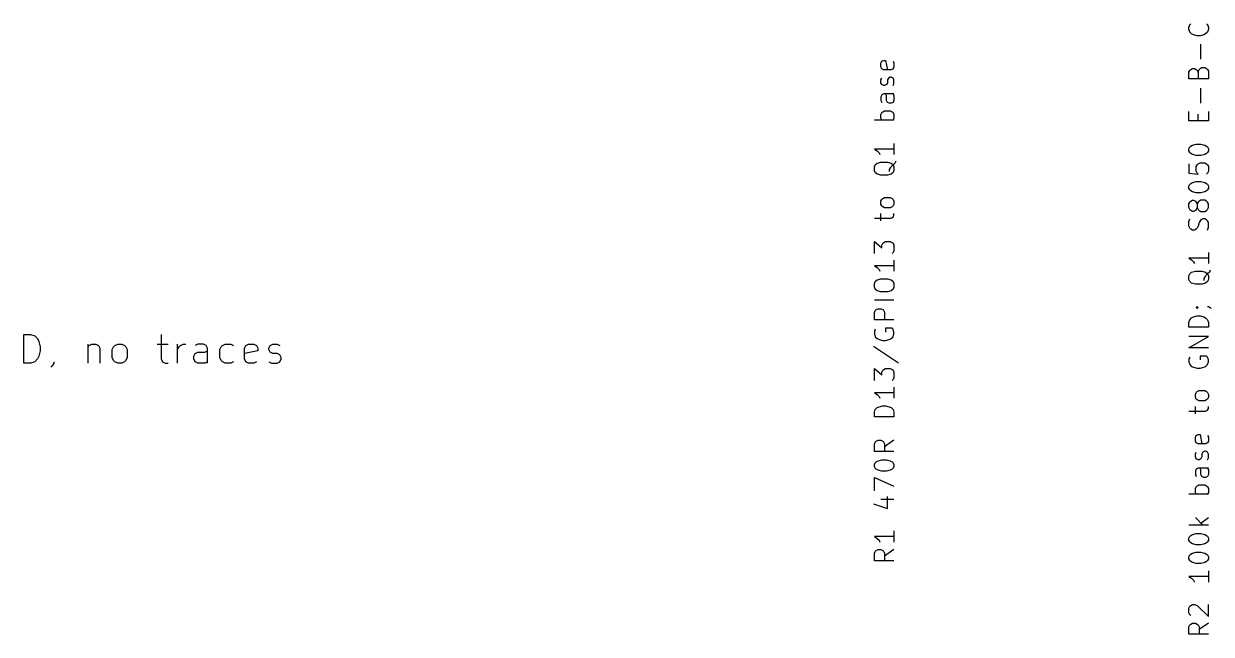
# Model space of a CAD drawing. Header units: inches. Extents: x -0.84 to 5.31, y 0.07 to 4.14.
# Drawn here: x 0.725 to 1.87, y 3.549 to 4.137 of the extents above; entities that cross this region are included whole.
import ezdxf

# ---------------------------------------------------------------- set-up
doc = ezdxf.new("R2010")
doc.units = ezdxf.units.IN
doc.header["$MEASUREMENT"] = 0
doc.layers.add('F.Silkscreen', color=41, linetype='CONTINUOUS', true_color=0xf2eda1)

msp = doc.modelspace()

# ---------------------------------------------------------------- linework, layer by layer
at = {"layer": 'F.Silkscreen', "linetype": 'CONTINUOUS'}
for p, q in [((1.8481, 4.1339), (1.849, 4.1366)), ((1.8481, 4.1321), (1.8481, 4.1339)), ((1.849, 4.1294), (1.8481, 4.1321)), ((1.849, 4.1366), (1.8499, 4.1375)), ((1.8652, 4.1375), (1.8661, 4.1366)), ((1.8661, 4.1366), (1.867, 4.1339)), ((1.867, 4.1321), (1.8661, 4.1294)), ((1.867, 4.1339), (1.867, 4.1321)), ((1.8508, 4.1276), (1.849, 4.1294)), ((1.8526, 4.1267), (1.8508, 4.1276)), ((1.8562, 4.1258), (1.8526, 4.1267)), ((1.8589, 4.1258), (1.8562, 4.1258)), ((1.8625, 4.1267), (1.8589, 4.1258)), ((1.8643, 4.1276), (1.8625, 4.1267)), ((1.8661, 4.1294), (1.8643, 4.1276)), ((1.8598, 4.1033), (1.8598, 4.1177)), ((1.5513, 4.0995), (1.5522, 4.1013)), ((1.5513, 4.0959), (1.5513, 4.0995)), ((1.5522, 4.1013), (1.554, 4.1022)), ((1.554, 4.1022), (1.5558, 4.1022)), ((1.5558, 4.1022), (1.5576, 4.0932)), ((1.563, 4.1013), (1.5639, 4.0995)), ((1.5639, 4.0995), (1.5639, 4.0959)), ((1.5522, 4.0941), (1.5513, 4.0959)), ((1.554, 4.0932), (1.5522, 4.0941)), ((1.5612, 4.0932), (1.554, 4.0932)), ((1.563, 4.0941), (1.5612, 4.0932)), ((1.5639, 4.0959), (1.563, 4.0941)), ((1.8481, 4.0907), (1.849, 4.0925)), ((1.8481, 4.0844), (1.8481, 4.0907)), ((1.849, 4.0925), (1.8499, 4.0934)), ((1.8499, 4.0934), (1.8517, 4.0943)), ((1.8517, 4.0943), (1.8535, 4.0943)), ((1.8535, 4.0943), (1.8553, 4.0934)), ((1.8553, 4.0934), (1.8562, 4.0925)), ((1.8562, 4.0925), (1.8571, 4.0907)), ((1.8571, 4.0907), (1.858, 4.0934)), ((1.8571, 4.0907), (1.8571, 4.0844)), ((1.858, 4.0934), (1.8589, 4.0943)), ((1.8589, 4.0943), (1.8607, 4.0952)), ((1.8607, 4.0952), (1.8634, 4.0952)), ((1.8634, 4.0952), (1.8652, 4.0943)), ((1.8652, 4.0943), (1.8661, 4.0934)), ((1.8661, 4.0934), (1.867, 4.0916)), ((1.867, 4.0916), (1.867, 4.0844)), ((1.5513, 4.0833), (1.5522, 4.0851)), ((1.5513, 4.0806), (1.5513, 4.0833)), ((1.5522, 4.0788), (1.5513, 4.0806)), ((1.554, 4.0779), (1.5522, 4.0788)), ((1.5549, 4.0779), (1.554, 4.0779)), ((1.5567, 4.0788), (1.5549, 4.0779)), ((1.5576, 4.0806), (1.5567, 4.0788)), ((1.5585, 4.0851), (1.5576, 4.0833)), ((1.5576, 4.0833), (1.5576, 4.0806)), ((1.5603, 4.086), (1.5585, 4.0851)), ((1.5612, 4.086), (1.5603, 4.086)), ((1.563, 4.0851), (1.5612, 4.086)), ((1.5639, 4.0833), (1.563, 4.0851)), ((1.563, 4.0779), (1.5639, 4.0797)), ((1.5639, 4.0797), (1.5639, 4.0833)), ((1.867, 4.0844), (1.8481, 4.0844)), ((1.8598, 4.061), (1.8598, 4.0754)), ((1.5522, 4.0689), (1.5513, 4.0671)), ((1.5513, 4.0671), (1.5513, 4.0635)), ((1.5513, 4.0635), (1.5522, 4.0617)), ((1.554, 4.0698), (1.5522, 4.0689)), ((1.5639, 4.0698), (1.554, 4.0698)), ((1.5567, 4.068), (1.5558, 4.0698)), ((1.5567, 4.0635), (1.5567, 4.068)), ((1.5576, 4.0617), (1.5567, 4.0635)), ((1.563, 4.0698), (1.5639, 4.068)), ((1.5639, 4.0635), (1.563, 4.0617)), ((1.5639, 4.068), (1.5639, 4.0635)), ((1.5522, 4.0518), (1.5531, 4.0527)), ((1.5531, 4.0527), (1.5549, 4.0536)), ((1.5549, 4.0536), (1.5603, 4.0536)), ((1.5594, 4.0608), (1.5576, 4.0617)), ((1.5612, 4.0608), (1.5594, 4.0608)), ((1.5603, 4.0536), (1.5621, 4.0527)), ((1.563, 4.0617), (1.5612, 4.0608)), ((1.5621, 4.0527), (1.563, 4.0518)), ((1.8481, 4.0439), (1.8481, 4.0529)), ((1.867, 4.0529), (1.867, 4.0439)), ((1.5639, 4.0446), (1.545, 4.0446)), ((1.5513, 4.05), (1.5522, 4.0518)), ((1.5513, 4.0464), (1.5513, 4.05)), ((1.5522, 4.0446), (1.5513, 4.0464)), ((1.563, 4.0518), (1.5639, 4.05)), ((1.5639, 4.0464), (1.563, 4.0446)), ((1.5639, 4.05), (1.5639, 4.0464)), ((1.867, 4.0439), (1.8481, 4.0439)), ((1.8571, 4.0439), (1.8571, 4.0502)), ((1.5639, 4.0221), (1.5639, 4.0113)), ((1.8481, 4.0169), (1.849, 4.0187)), ((1.849, 4.0187), (1.8499, 4.0196)), ((1.8499, 4.0196), (1.8517, 4.0205)), ((1.8517, 4.0205), (1.8553, 4.0214)), ((1.8553, 4.0214), (1.8598, 4.0214)), ((1.8598, 4.0214), (1.8634, 4.0205)), ((1.8634, 4.0205), (1.8652, 4.0196)), ((1.8652, 4.0196), (1.8661, 4.0187)), ((1.8661, 4.0187), (1.867, 4.0169)), ((1.5639, 4.0167), (1.545, 4.0167)), ((1.545, 4.0167), (1.5477, 4.0149)), ((1.5477, 4.0149), (1.5495, 4.0131)), ((1.5495, 4.0131), (1.5504, 4.0113)), ((1.8481, 4.0151), (1.8481, 4.0169)), ((1.849, 4.0133), (1.8481, 4.0151)), ((1.8499, 4.0124), (1.849, 4.0133)), ((1.8517, 4.0115), (1.8499, 4.0124)), ((1.8553, 4.0106), (1.8517, 4.0115)), ((1.8598, 4.0106), (1.8553, 4.0106)), ((1.8634, 4.0115), (1.8598, 4.0106)), ((1.8652, 4.0124), (1.8634, 4.0115)), ((1.8661, 4.0133), (1.8652, 4.0124)), ((1.867, 4.0151), (1.8661, 4.0133)), ((1.867, 4.0169), (1.867, 4.0151)), ((1.545, 3.9996), (1.5459, 4.0014)), ((1.545, 3.996), (1.545, 3.9996)), ((1.5459, 3.9942), (1.545, 3.996)), ((1.5459, 4.0014), (1.5477, 4.0032)), ((1.5477, 4.0032), (1.5513, 4.0041)), ((1.5513, 4.0041), (1.5576, 4.0041)), ((1.5576, 4.0041), (1.5612, 4.0032)), ((1.5603, 3.9987), (1.5594, 3.9969)), ((1.5594, 3.9969), (1.5594, 3.9951)), ((1.563, 4.0014), (1.5603, 3.9987)), ((1.5612, 4.0032), (1.563, 4.0014)), ((1.5648, 4.0032), (1.563, 4.0014)), ((1.563, 4.0014), (1.5639, 3.9996)), ((1.5639, 3.996), (1.563, 3.9942)), ((1.5639, 3.9996), (1.5639, 3.996)), ((1.5657, 4.005), (1.5648, 4.0032)), ((1.8481, 4.0025), (1.8481, 3.9935)), ((1.8553, 3.9998), (1.8562, 4.0016)), ((1.8553, 3.9953), (1.8553, 3.9998)), ((1.8562, 3.9935), (1.8553, 3.9953)), ((1.8562, 4.0016), (1.8571, 4.0025)), ((1.8571, 4.0025), (1.8589, 4.0034)), ((1.8589, 4.0034), (1.8634, 4.0034)), ((1.8634, 4.0034), (1.8652, 4.0025)), ((1.8652, 4.0025), (1.8661, 4.0016)), ((1.8661, 4.0016), (1.867, 3.9998)), ((1.867, 3.9953), (1.8661, 3.9935)), ((1.867, 3.9998), (1.867, 3.9953)), ((1.5477, 3.9924), (1.5459, 3.9942)), ((1.5513, 3.9915), (1.5477, 3.9924)), ((1.5576, 3.9915), (1.5513, 3.9915)), ((1.5612, 3.9924), (1.5576, 3.9915)), ((1.563, 3.9942), (1.5612, 3.9924)), ((1.8481, 3.9935), (1.8571, 3.9926)), ((1.849, 3.9827), (1.8499, 3.9836)), ((1.8499, 3.9836), (1.8517, 3.9845)), ((1.8517, 3.9845), (1.8553, 3.9854)), ((1.8553, 3.9854), (1.8598, 3.9854)), ((1.8571, 3.9926), (1.8562, 3.9935)), ((1.8598, 3.9854), (1.8634, 3.9845)), ((1.8634, 3.9845), (1.8652, 3.9836)), ((1.8661, 3.9935), (1.8652, 3.9926)), ((1.8652, 3.9836), (1.8661, 3.9827)), ((1.8481, 3.9809), (1.849, 3.9827)), ((1.8481, 3.9791), (1.8481, 3.9809)), ((1.849, 3.9773), (1.8481, 3.9791)), ((1.8499, 3.9764), (1.849, 3.9773)), ((1.8517, 3.9755), (1.8499, 3.9764)), ((1.8553, 3.9746), (1.8517, 3.9755)), ((1.8598, 3.9746), (1.8553, 3.9746)), ((1.8634, 3.9755), (1.8598, 3.9746)), ((1.8652, 3.9764), (1.8634, 3.9755)), ((1.8661, 3.9773), (1.8652, 3.9764)), ((1.8661, 3.9827), (1.867, 3.9809)), ((1.867, 3.9791), (1.8661, 3.9773)), ((1.867, 3.9809), (1.867, 3.9791)), ((1.5513, 3.9663), (1.5522, 3.9681)), ((1.5513, 3.9636), (1.5513, 3.9663)), ((1.5522, 3.9618), (1.5513, 3.9636)), ((1.5522, 3.9681), (1.5531, 3.969)), ((1.5531, 3.9609), (1.5522, 3.9618)), ((1.5531, 3.969), (1.5549, 3.9699)), ((1.5549, 3.96), (1.5531, 3.9609)), ((1.5549, 3.9699), (1.5603, 3.9699)), ((1.5603, 3.9699), (1.5621, 3.969)), ((1.5621, 3.9609), (1.5603, 3.96)), ((1.5621, 3.969), (1.563, 3.9681)), ((1.563, 3.9618), (1.5621, 3.9609)), ((1.563, 3.9681), (1.5639, 3.9663)), ((1.5639, 3.9636), (1.563, 3.9618)), ((1.5639, 3.9663), (1.5639, 3.9636)), ((1.8481, 3.9638), (1.849, 3.9656)), ((1.8481, 3.9602), (1.8481, 3.9638)), ((1.849, 3.9656), (1.8499, 3.9665)), ((1.8499, 3.9665), (1.8517, 3.9674)), ((1.8517, 3.9674), (1.8526, 3.9674)), ((1.8526, 3.9674), (1.8544, 3.9665)), ((1.8544, 3.9665), (1.8553, 3.9656)), ((1.8553, 3.9656), (1.8562, 3.9638)), ((1.8571, 3.9656), (1.8562, 3.9638)), ((1.8562, 3.9638), (1.8562, 3.9602)), ((1.858, 3.9665), (1.8571, 3.9656)), ((1.8598, 3.9674), (1.858, 3.9665)), ((1.8634, 3.9674), (1.8598, 3.9674)), ((1.8652, 3.9665), (1.8634, 3.9674)), ((1.8661, 3.9656), (1.8652, 3.9665)), ((1.867, 3.9638), (1.8661, 3.9656)), ((1.867, 3.9602), (1.867, 3.9638)), ((1.545, 3.9501), (1.5612, 3.9501)), ((1.5513, 3.9474), (1.5513, 3.9546)), ((1.5603, 3.96), (1.5549, 3.96)), ((1.5612, 3.9501), (1.563, 3.951)), ((1.563, 3.951), (1.5639, 3.9528)), ((1.5639, 3.9528), (1.5639, 3.9546)), ((1.849, 3.9584), (1.8481, 3.9602)), ((1.8481, 3.9467), (1.849, 3.9494)), ((1.8499, 3.9575), (1.849, 3.9584)), ((1.8517, 3.9566), (1.8499, 3.9575)), ((1.8526, 3.9566), (1.8517, 3.9566)), ((1.8544, 3.9575), (1.8526, 3.9566)), ((1.8553, 3.9584), (1.8544, 3.9575)), ((1.8562, 3.9602), (1.8553, 3.9584)), ((1.8562, 3.9602), (1.8571, 3.9584)), ((1.8571, 3.9584), (1.858, 3.9575)), ((1.858, 3.9575), (1.8598, 3.9566)), ((1.8598, 3.9566), (1.8634, 3.9566)), ((1.8616, 3.9494), (1.8598, 3.9485)), ((1.8634, 3.9494), (1.8616, 3.9494)), ((1.8634, 3.9566), (1.8652, 3.9575)), ((1.8652, 3.9485), (1.8634, 3.9494)), ((1.8652, 3.9575), (1.8661, 3.9584)), ((1.8661, 3.9584), (1.867, 3.9602)), ((1.8481, 3.9422), (1.8481, 3.9467)), ((1.849, 3.9404), (1.8481, 3.9422)), ((1.8499, 3.9395), (1.849, 3.9404)), ((1.8517, 3.9386), (1.8499, 3.9395)), ((1.8535, 3.9386), (1.8517, 3.9386)), ((1.8553, 3.9395), (1.8535, 3.9386)), ((1.8562, 3.9404), (1.8553, 3.9395)), ((1.8571, 3.9422), (1.8562, 3.9404)), ((1.858, 3.9458), (1.8571, 3.9422)), ((1.8589, 3.9476), (1.858, 3.9458)), ((1.8598, 3.9485), (1.8589, 3.9476)), ((1.8661, 3.9476), (1.8652, 3.9485)), ((1.867, 3.9458), (1.8661, 3.9476)), ((1.8661, 3.9386), (1.867, 3.9413)), ((1.867, 3.9413), (1.867, 3.9458)), ((1.545, 3.9159), (1.545, 3.9276)), ((1.545, 3.9276), (1.5522, 3.9213)), ((1.5531, 3.9258), (1.554, 3.9267)), ((1.554, 3.9267), (1.5558, 3.9276)), ((1.5558, 3.9276), (1.5603, 3.9276)), ((1.5603, 3.9276), (1.5621, 3.9267)), ((1.5621, 3.9267), (1.563, 3.9258)), ((1.5522, 3.924), (1.5531, 3.9258)), ((1.5522, 3.9213), (1.5522, 3.924)), ((1.563, 3.9168), (1.5621, 3.9159)), ((1.563, 3.9258), (1.5639, 3.924)), ((1.5639, 3.9186), (1.563, 3.9168)), ((1.5639, 3.924), (1.5639, 3.9186)), ((1.867, 3.917), (1.867, 3.9062)), ((1.5639, 3.9042), (1.545, 3.9042)), ((1.545, 3.9042), (1.5477, 3.9024)), ((1.5639, 3.9096), (1.5639, 3.8988)), ((1.867, 3.9116), (1.8481, 3.9116)), ((1.8481, 3.9116), (1.8508, 3.9098)), ((1.8508, 3.9098), (1.8526, 3.908)), ((1.8526, 3.908), (1.8535, 3.9062)), ((1.5477, 3.9024), (1.5495, 3.9006)), ((1.5477, 3.8907), (1.5513, 3.8916)), ((1.5495, 3.9006), (1.5504, 3.8988)), ((1.5513, 3.8916), (1.5576, 3.8916)), ((1.5576, 3.8916), (1.5612, 3.8907)), ((1.8481, 3.8945), (1.849, 3.8963)), ((1.8481, 3.8909), (1.8481, 3.8945)), ((1.849, 3.8963), (1.8508, 3.8981)), ((1.8508, 3.8981), (1.8544, 3.899)), ((1.8544, 3.899), (1.8607, 3.899)), ((1.8607, 3.899), (1.8643, 3.8981)), ((1.8634, 3.8936), (1.8625, 3.8918)), ((1.8625, 3.8918), (1.8625, 3.89)), ((1.8661, 3.8963), (1.8634, 3.8936)), ((1.8643, 3.8981), (1.8661, 3.8963)), ((1.8679, 3.8981), (1.8661, 3.8963)), ((1.8661, 3.8963), (1.867, 3.8945)), ((1.867, 3.8945), (1.867, 3.8909)), ((1.8688, 3.8999), (1.8679, 3.8981)), ((1.545, 3.8871), (1.5459, 3.8889)), ((1.545, 3.8835), (1.545, 3.8871)), ((1.5459, 3.8817), (1.545, 3.8835)), ((1.5459, 3.8889), (1.5477, 3.8907)), ((1.5477, 3.8799), (1.5459, 3.8817)), ((1.5612, 3.8907), (1.563, 3.8889)), ((1.563, 3.8817), (1.5612, 3.8799)), ((1.563, 3.8889), (1.5639, 3.8871)), ((1.5639, 3.8835), (1.563, 3.8817)), ((1.5639, 3.8871), (1.5639, 3.8835)), ((1.849, 3.8891), (1.8481, 3.8909)), ((1.8508, 3.8873), (1.849, 3.8891)), ((1.8544, 3.8864), (1.8508, 3.8873)), ((1.8607, 3.8864), (1.8544, 3.8864)), ((1.8643, 3.8873), (1.8607, 3.8864)), ((1.8661, 3.8891), (1.8643, 3.8873)), ((1.867, 3.8909), (1.8661, 3.8891)), ((1.5639, 3.8709), (1.545, 3.8709)), ((1.5513, 3.879), (1.5477, 3.8799)), ((1.5576, 3.879), (1.5513, 3.879)), ((1.5612, 3.8799), (1.5576, 3.879)), ((1.545, 3.8592), (1.5459, 3.861)), ((1.545, 3.852), (1.545, 3.8592)), ((1.5459, 3.861), (1.5468, 3.8619)), ((1.5468, 3.8619), (1.5486, 3.8628)), ((1.5486, 3.8628), (1.5513, 3.8628)), ((1.5513, 3.8628), (1.5531, 3.8619)), ((1.5531, 3.8619), (1.554, 3.861)), ((1.554, 3.861), (1.5549, 3.8592)), ((1.5549, 3.8592), (1.5549, 3.852)), ((1.8553, 3.8639), (1.8562, 3.8648)), ((1.8562, 3.863), (1.8553, 3.8639)), ((1.8553, 3.8639), (1.8571, 3.8639)), ((1.8562, 3.8648), (1.8571, 3.8639)), ((1.8571, 3.8639), (1.8562, 3.863)), ((1.8661, 3.8648), (1.867, 3.8648)), ((1.867, 3.8648), (1.8688, 3.8639)), ((1.8688, 3.8639), (1.8697, 3.863)), ((1.5639, 3.852), (1.545, 3.852)), ((1.8481, 3.8495), (1.849, 3.8522)), ((1.8481, 3.845), (1.8481, 3.8495)), ((1.849, 3.8522), (1.8508, 3.854)), ((1.8508, 3.854), (1.8526, 3.8549)), ((1.8526, 3.8549), (1.8562, 3.8558)), ((1.8562, 3.8558), (1.8589, 3.8558)), ((1.8589, 3.8558), (1.8625, 3.8549)), ((1.8625, 3.8549), (1.8643, 3.854)), ((1.8643, 3.854), (1.8661, 3.8522)), ((1.8661, 3.8522), (1.867, 3.8495)), ((1.867, 3.8495), (1.867, 3.845)), ((0.7252, 3.8103), (0.7252, 3.8379)), ((0.7252, 3.8379), (0.7317, 3.8379)), ((0.7317, 3.8379), (0.7357, 3.8366)), ((0.7357, 3.8366), (0.7383, 3.834)), ((0.8577, 3.8379), (0.8577, 3.8143)), ((1.5459, 3.843), (1.545, 3.8412)), ((1.545, 3.8412), (1.545, 3.8385)), ((1.545, 3.8385), (1.5459, 3.8358)), ((1.5459, 3.8358), (1.5477, 3.834)), ((1.5621, 3.8439), (1.5558, 3.8439)), ((1.5558, 3.8439), (1.5558, 3.8403)), ((1.5612, 3.834), (1.563, 3.8358)), ((1.563, 3.843), (1.5621, 3.8439)), ((1.5639, 3.8403), (1.563, 3.843)), ((1.563, 3.8358), (1.5639, 3.8385)), ((1.5639, 3.8385), (1.5639, 3.8403)), ((1.867, 3.845), (1.8481, 3.845)), ((1.8481, 3.8252), (1.867, 3.836)), ((1.867, 3.836), (1.8481, 3.836)), ((0.7383, 3.834), (0.7396, 3.8313)), ((0.7396, 3.8313), (0.7409, 3.8261)), ((0.7409, 3.8261), (0.7409, 3.8221)), ((0.7868, 3.8287), (0.7868, 3.8103)), ((0.7868, 3.8261), (0.7882, 3.8274)), ((0.7882, 3.8274), (0.7908, 3.8287)), ((0.7908, 3.8287), (0.7947, 3.8287)), ((0.7947, 3.8287), (0.7973, 3.8274)), ((0.7973, 3.8274), (0.7986, 3.8248)), ((0.7986, 3.8248), (0.7986, 3.8103)), ((0.8105, 3.8235), (0.8118, 3.8261)), ((0.8105, 3.8156), (0.8105, 3.8235)), ((0.8118, 3.8261), (0.8131, 3.8274)), ((0.8131, 3.8274), (0.8157, 3.8287)), ((0.8157, 3.8287), (0.8196, 3.8287)), ((0.8196, 3.8287), (0.8223, 3.8274)), ((0.8223, 3.8274), (0.8236, 3.8261)), ((0.8236, 3.8261), (0.8249, 3.8235)), ((0.8249, 3.8235), (0.8249, 3.8156)), ((0.8538, 3.8287), (0.8643, 3.8287)), ((0.8735, 3.8103), (0.8735, 3.8287)), ((0.8735, 3.8235), (0.8748, 3.8261)), ((0.8748, 3.8261), (0.8761, 3.8274)), ((0.8761, 3.8274), (0.8787, 3.8287)), ((0.8787, 3.8287), (0.8813, 3.8287)), ((0.8931, 3.8287), (0.8905, 3.8274)), ((0.8984, 3.8287), (0.8931, 3.8287)), ((0.901, 3.8274), (0.8984, 3.8287)), ((0.9023, 3.8248), (0.901, 3.8274)), ((0.9023, 3.8103), (0.9023, 3.8248)), ((0.9141, 3.8235), (0.9154, 3.8261)), ((0.9141, 3.8156), (0.9141, 3.8235)), ((0.9154, 3.8261), (0.9168, 3.8274)), ((0.9168, 3.8274), (0.9194, 3.8287)), ((0.9194, 3.8287), (0.9246, 3.8287)), ((0.9246, 3.8287), (0.9273, 3.8274)), ((0.9378, 3.8248), (0.9391, 3.8274)), ((0.9378, 3.8143), (0.9378, 3.8248)), ((0.9391, 3.8274), (0.9417, 3.8287)), ((0.9417, 3.8287), (0.9469, 3.8287)), ((0.9469, 3.8287), (0.9496, 3.8274)), ((0.9496, 3.8274), (0.9509, 3.8248)), ((0.9509, 3.8248), (0.9509, 3.8221)), ((0.9614, 3.8248), (0.9627, 3.8274)), ((0.9614, 3.8235), (0.9614, 3.8248)), ((0.9627, 3.8208), (0.9614, 3.8235)), ((0.9627, 3.8274), (0.9653, 3.8287)), ((0.9653, 3.8287), (0.9693, 3.8287)), ((0.9693, 3.8287), (0.9719, 3.8274)), ((1.5441, 3.8268), (1.5684, 3.8106)), ((1.5477, 3.834), (1.5495, 3.8331)), ((1.5495, 3.8331), (1.5531, 3.8322)), ((1.5531, 3.8322), (1.5558, 3.8322)), ((1.5558, 3.8322), (1.5594, 3.8331)), ((1.5594, 3.8331), (1.5612, 3.834)), ((1.867, 3.8252), (1.8481, 3.8252)), ((0.7357, 3.8116), (0.7317, 3.8103)), ((0.7383, 3.8143), (0.7357, 3.8116)), ((0.7396, 3.8169), (0.7383, 3.8143)), ((0.7409, 3.8221), (0.7396, 3.8169)), ((0.754, 3.8116), (0.754, 3.8103)), ((0.8118, 3.813), (0.8105, 3.8156)), ((0.8131, 3.8116), (0.8118, 3.813)), ((0.8157, 3.8103), (0.8131, 3.8116)), ((0.8223, 3.8116), (0.8196, 3.8103)), ((0.8236, 3.813), (0.8223, 3.8116)), ((0.8249, 3.8156), (0.8236, 3.813)), ((0.8577, 3.8143), (0.859, 3.8116)), ((0.859, 3.8116), (0.8616, 3.8103)), ((0.8892, 3.8169), (0.8905, 3.8195)), ((0.8892, 3.8143), (0.8892, 3.8169)), ((0.8905, 3.8116), (0.8892, 3.8143)), ((0.8905, 3.8195), (0.8931, 3.8208)), ((0.8931, 3.8103), (0.8905, 3.8116)), ((0.8931, 3.8208), (0.8997, 3.8208)), ((0.8997, 3.8208), (0.9023, 3.8221)), ((0.9023, 3.8116), (0.8997, 3.8103)), ((0.9154, 3.813), (0.9141, 3.8156)), ((0.9168, 3.8116), (0.9154, 3.813)), ((0.9194, 3.8103), (0.9168, 3.8116)), ((0.9273, 3.8116), (0.9246, 3.8103)), ((0.9509, 3.8221), (0.9378, 3.8195)), ((0.9391, 3.8116), (0.9378, 3.8143)), ((0.9417, 3.8103), (0.9391, 3.8116)), ((0.9496, 3.8116), (0.9469, 3.8103)), ((0.9614, 3.8116), (0.964, 3.8103)), ((0.9653, 3.8195), (0.9627, 3.8208)), ((0.9693, 3.8195), (0.9653, 3.8195)), ((0.9719, 3.8182), (0.9693, 3.8195)), ((0.9693, 3.8103), (0.9719, 3.8116)), ((0.9732, 3.8156), (0.9719, 3.8182)), ((0.9719, 3.8116), (0.9732, 3.8143)), ((0.9732, 3.8143), (0.9732, 3.8156)), ((1.849, 3.8162), (1.8481, 3.8144)), ((1.8481, 3.8144), (1.8481, 3.8117)), ((1.8481, 3.8117), (1.849, 3.809)), ((1.8652, 3.8171), (1.8589, 3.8171)), ((1.8589, 3.8171), (1.8589, 3.8135)), ((1.8661, 3.8162), (1.8652, 3.8171)), ((1.867, 3.8135), (1.8661, 3.8162)), ((1.8661, 3.809), (1.867, 3.8117)), ((1.867, 3.8117), (1.867, 3.8135)), ((0.7317, 3.8103), (0.7252, 3.8103)), ((0.7527, 3.8077), (0.7514, 3.8064)), ((0.754, 3.8103), (0.7527, 3.8077)), ((0.8196, 3.8103), (0.8157, 3.8103)), ((0.8616, 3.8103), (0.8643, 3.8103)), ((0.8997, 3.8103), (0.8931, 3.8103)), ((0.9246, 3.8103), (0.9194, 3.8103)), ((0.9469, 3.8103), (0.9417, 3.8103)), ((0.964, 3.8103), (0.9693, 3.8103)), ((1.545, 3.7935), (1.545, 3.8052)), ((1.545, 3.8052), (1.5522, 3.7989)), ((1.5522, 3.8016), (1.5531, 3.8034)), ((1.5522, 3.7989), (1.5522, 3.8016)), ((1.5531, 3.8034), (1.554, 3.8043)), ((1.554, 3.8043), (1.5558, 3.8052)), ((1.5558, 3.8052), (1.5603, 3.8052)), ((1.5603, 3.8052), (1.5621, 3.8043)), ((1.5621, 3.8043), (1.563, 3.8034)), ((1.563, 3.8034), (1.5639, 3.8016)), ((1.5639, 3.8016), (1.5639, 3.7962)), ((1.849, 3.809), (1.8508, 3.8072)), ((1.8508, 3.8072), (1.8526, 3.8063)), ((1.8526, 3.8063), (1.8562, 3.8054)), ((1.8562, 3.8054), (1.8589, 3.8054)), ((1.8589, 3.8054), (1.8625, 3.8063)), ((1.8625, 3.8063), (1.8643, 3.8072)), ((1.8643, 3.8072), (1.8661, 3.809)), ((1.563, 3.7944), (1.5621, 3.7935)), ((1.5639, 3.7962), (1.563, 3.7944)), ((1.5639, 3.7818), (1.545, 3.7818)), ((1.545, 3.7818), (1.5477, 3.78)), ((1.5477, 3.78), (1.5495, 3.7782)), ((1.5495, 3.7782), (1.5504, 3.7764)), ((1.5639, 3.7872), (1.5639, 3.7764)), ((1.8544, 3.7802), (1.8553, 3.782)), ((1.8544, 3.7775), (1.8544, 3.7802)), ((1.8553, 3.7757), (1.8544, 3.7775)), ((1.8553, 3.782), (1.8562, 3.7829)), ((1.8562, 3.7829), (1.858, 3.7838)), ((1.858, 3.7838), (1.8634, 3.7838)), ((1.8634, 3.7838), (1.8652, 3.7829)), ((1.8652, 3.7829), (1.8661, 3.782)), ((1.8661, 3.782), (1.867, 3.7802)), ((1.867, 3.7775), (1.8661, 3.7757)), ((1.867, 3.7802), (1.867, 3.7775)), ((1.5459, 3.7656), (1.5477, 3.7674)), ((1.5477, 3.7674), (1.5495, 3.7683)), ((1.5495, 3.7683), (1.5531, 3.7692)), ((1.5531, 3.7692), (1.5558, 3.7692)), ((1.5558, 3.7692), (1.5594, 3.7683)), ((1.5594, 3.7683), (1.5612, 3.7674)), ((1.5612, 3.7674), (1.563, 3.7656)), ((1.8544, 3.7613), (1.8544, 3.7685)), ((1.8562, 3.7748), (1.8553, 3.7757)), ((1.858, 3.7739), (1.8562, 3.7748)), ((1.8634, 3.7739), (1.858, 3.7739)), ((1.8652, 3.7748), (1.8634, 3.7739)), ((1.8661, 3.7757), (1.8652, 3.7748)), ((1.8661, 3.7649), (1.867, 3.7667)), ((1.867, 3.7667), (1.867, 3.7685)), ((1.545, 3.7629), (1.5459, 3.7656)), ((1.545, 3.7584), (1.545, 3.7629)), ((1.5639, 3.7584), (1.545, 3.7584)), ((1.563, 3.7656), (1.5639, 3.7629)), ((1.5639, 3.7629), (1.5639, 3.7584)), ((1.8481, 3.764), (1.8643, 3.764)), ((1.8643, 3.764), (1.8661, 3.7649)), ((1.545, 3.7323), (1.5459, 3.7341)), ((1.545, 3.7251), (1.545, 3.7323)), ((1.5459, 3.7341), (1.5468, 3.735)), ((1.5468, 3.735), (1.5486, 3.7359)), ((1.5486, 3.7359), (1.5513, 3.7359)), ((1.5513, 3.7359), (1.5531, 3.735)), ((1.5531, 3.735), (1.554, 3.7341)), ((1.554, 3.7341), (1.5549, 3.7323)), ((1.5639, 3.7359), (1.5549, 3.7296)), ((1.5549, 3.7323), (1.5549, 3.7251)), ((1.8544, 3.7388), (1.8553, 3.7406)), ((1.8544, 3.7352), (1.8544, 3.7388)), ((1.8553, 3.7334), (1.8544, 3.7352)), ((1.8553, 3.7406), (1.8571, 3.7415)), ((1.8571, 3.7325), (1.8553, 3.7334)), ((1.8571, 3.7415), (1.8589, 3.7415)), ((1.8643, 3.7325), (1.8571, 3.7325)), ((1.8589, 3.7415), (1.8607, 3.7325)), ((1.8661, 3.7334), (1.8643, 3.7325)), ((1.8661, 3.7406), (1.867, 3.7388)), ((1.867, 3.7352), (1.8661, 3.7334)), ((1.867, 3.7388), (1.867, 3.7352)), ((1.5639, 3.7251), (1.545, 3.7251)), ((1.8544, 3.7226), (1.8553, 3.7244)), ((1.8544, 3.7199), (1.8544, 3.7226)), ((1.8553, 3.7181), (1.8544, 3.7199)), ((1.8607, 3.7199), (1.8598, 3.7181)), ((1.8616, 3.7244), (1.8607, 3.7226)), ((1.8607, 3.7226), (1.8607, 3.7199)), ((1.8634, 3.7253), (1.8616, 3.7244)), ((1.8643, 3.7253), (1.8634, 3.7253)), ((1.8661, 3.7244), (1.8643, 3.7253)), ((1.867, 3.7226), (1.8661, 3.7244)), ((1.867, 3.719), (1.867, 3.7226)), ((1.545, 3.7125), (1.5459, 3.7143)), ((1.545, 3.7107), (1.545, 3.7125)), ((1.5459, 3.7089), (1.545, 3.7107)), ((1.5459, 3.7143), (1.5468, 3.7152)), ((1.5468, 3.708), (1.5459, 3.7089)), ((1.5468, 3.7152), (1.5486, 3.7161)), ((1.5486, 3.7161), (1.5522, 3.717)), ((1.5522, 3.717), (1.5567, 3.717)), ((1.5567, 3.717), (1.5603, 3.7161)), ((1.5603, 3.7161), (1.5621, 3.7152)), ((1.5621, 3.7152), (1.563, 3.7143)), ((1.563, 3.7089), (1.5621, 3.708)), ((1.563, 3.7143), (1.5639, 3.7125)), ((1.5639, 3.7107), (1.563, 3.7089)), ((1.5639, 3.7125), (1.5639, 3.7107)), ((1.8571, 3.7172), (1.8553, 3.7181)), ((1.8571, 3.7091), (1.8553, 3.7082)), ((1.858, 3.7172), (1.8571, 3.7172)), ((1.867, 3.7091), (1.8571, 3.7091)), ((1.8598, 3.7181), (1.858, 3.7172)), ((1.8598, 3.7073), (1.8589, 3.7091)), ((1.8661, 3.7172), (1.867, 3.719)), ((1.8661, 3.7091), (1.867, 3.7073)), ((1.545, 3.6873), (1.545, 3.6999)), ((1.545, 3.6999), (1.5639, 3.6918)), ((1.5486, 3.7071), (1.5468, 3.708)), ((1.5522, 3.7062), (1.5486, 3.7071)), ((1.5567, 3.7062), (1.5522, 3.7062)), ((1.5603, 3.7071), (1.5567, 3.7062)), ((1.5621, 3.708), (1.5603, 3.7071)), ((1.8553, 3.7082), (1.8544, 3.7064)), ((1.8544, 3.7064), (1.8544, 3.7028)), ((1.8544, 3.7028), (1.8553, 3.701)), ((1.8598, 3.7028), (1.8598, 3.7073)), ((1.8607, 3.701), (1.8598, 3.7028)), ((1.8625, 3.7001), (1.8607, 3.701)), ((1.8643, 3.7001), (1.8625, 3.7001)), ((1.8661, 3.701), (1.8643, 3.7001)), ((1.867, 3.7028), (1.8661, 3.701)), ((1.867, 3.7073), (1.867, 3.7028)), ((1.8544, 3.6893), (1.8553, 3.6911)), ((1.8544, 3.6857), (1.8544, 3.6893)), ((1.8553, 3.6839), (1.8544, 3.6857)), ((1.8553, 3.6911), (1.8562, 3.692)), ((1.8562, 3.692), (1.858, 3.6929)), ((1.858, 3.6929), (1.8634, 3.6929)), ((1.8634, 3.6929), (1.8652, 3.692)), ((1.8652, 3.692), (1.8661, 3.6911)), ((1.8661, 3.6911), (1.867, 3.6893)), ((1.867, 3.6857), (1.8661, 3.6839)), ((1.867, 3.6893), (1.867, 3.6857)), ((1.5441, 3.6747), (1.5576, 3.6702)), ((1.5513, 3.6792), (1.5639, 3.6792)), ((1.5576, 3.6702), (1.5576, 3.6819)), ((1.867, 3.6839), (1.8481, 3.6839)), ((1.867, 3.6542), (1.8481, 3.6542)), ((1.8544, 3.6614), (1.8616, 3.6542)), ((1.8598, 3.656), (1.867, 3.6614)), ((1.5639, 3.6432), (1.545, 3.6432)), ((1.545, 3.6432), (1.5477, 3.6414)), ((1.5477, 3.6414), (1.5495, 3.6396)), ((1.5639, 3.6486), (1.5639, 3.6378)), ((1.8481, 3.6416), (1.849, 3.6434)), ((1.8481, 3.6398), (1.8481, 3.6416)), ((1.849, 3.638), (1.8481, 3.6398)), ((1.849, 3.6434), (1.8499, 3.6443)), ((1.8499, 3.6443), (1.8517, 3.6452)), ((1.8517, 3.6452), (1.8553, 3.6461)), ((1.8553, 3.6461), (1.8598, 3.6461)), ((1.8598, 3.6461), (1.8634, 3.6452)), ((1.8634, 3.6452), (1.8652, 3.6443)), ((1.8652, 3.6443), (1.8661, 3.6434)), ((1.8661, 3.6434), (1.867, 3.6416)), ((1.867, 3.6398), (1.8661, 3.638)), ((1.867, 3.6416), (1.867, 3.6398)), ((1.545, 3.627), (1.5459, 3.6288)), ((1.5459, 3.6288), (1.5468, 3.6297)), ((1.5468, 3.6297), (1.5486, 3.6306)), ((1.5486, 3.6306), (1.5513, 3.6306)), ((1.5495, 3.6396), (1.5504, 3.6378)), ((1.5513, 3.6306), (1.5531, 3.6297)), ((1.5531, 3.6297), (1.554, 3.6288)), ((1.554, 3.6288), (1.5549, 3.627)), ((1.5639, 3.6306), (1.5549, 3.6243)), ((1.8499, 3.6371), (1.849, 3.638)), ((1.8517, 3.6362), (1.8499, 3.6371)), ((1.8553, 3.6353), (1.8517, 3.6362)), ((1.8598, 3.6353), (1.8553, 3.6353)), ((1.8634, 3.6362), (1.8598, 3.6353)), ((1.8652, 3.6371), (1.8634, 3.6362)), ((1.8661, 3.638), (1.8652, 3.6371)), ((1.545, 3.6198), (1.545, 3.627)), ((1.5639, 3.6198), (1.545, 3.6198)), ((1.5549, 3.627), (1.5549, 3.6198)), ((1.8481, 3.6236), (1.849, 3.6254)), ((1.8481, 3.6218), (1.8481, 3.6236)), ((1.849, 3.62), (1.8481, 3.6218)), ((1.849, 3.6254), (1.8499, 3.6263)), ((1.8499, 3.6191), (1.849, 3.62)), ((1.8499, 3.6263), (1.8517, 3.6272)), ((1.8517, 3.6182), (1.8499, 3.6191)), ((1.8517, 3.6272), (1.8553, 3.6281)), ((1.8553, 3.6173), (1.8517, 3.6182)), ((1.8553, 3.6281), (1.8598, 3.6281)), ((1.8598, 3.6173), (1.8553, 3.6173)), ((1.8598, 3.6281), (1.8634, 3.6272)), ((1.8634, 3.6182), (1.8598, 3.6173)), ((1.8634, 3.6272), (1.8652, 3.6263)), ((1.8652, 3.6191), (1.8634, 3.6182)), ((1.8652, 3.6263), (1.8661, 3.6254)), ((1.8661, 3.62), (1.8652, 3.6191)), ((1.8661, 3.6254), (1.867, 3.6236)), ((1.867, 3.6218), (1.8661, 3.62)), ((1.867, 3.6236), (1.867, 3.6218)), ((1.867, 3.6101), (1.867, 3.5993)), ((1.867, 3.6047), (1.8481, 3.6047)), ((1.8481, 3.6047), (1.8508, 3.6029)), ((1.8508, 3.6029), (1.8526, 3.6011)), ((1.8526, 3.6011), (1.8535, 3.5993)), ((1.8481, 3.5741), (1.849, 3.5759)), ((1.8481, 3.5696), (1.8481, 3.5741)), ((1.849, 3.5759), (1.8499, 3.5768)), ((1.8499, 3.5768), (1.8517, 3.5777)), ((1.8517, 3.5777), (1.8535, 3.5777)), ((1.8535, 3.5777), (1.8562, 3.5768)), ((1.8562, 3.5768), (1.867, 3.566)), ((1.867, 3.566), (1.867, 3.5777)), ((1.849, 3.5678), (1.8481, 3.5696)), ((1.8499, 3.5669), (1.849, 3.5678)), ((1.8499, 3.5588), (1.8517, 3.5597)), ((1.8517, 3.5597), (1.8544, 3.5597)), ((1.8544, 3.5597), (1.8562, 3.5588)), ((1.867, 3.5597), (1.858, 3.5534)), ((1.8481, 3.5561), (1.849, 3.5579)), ((1.8481, 3.5489), (1.8481, 3.5561)), ((1.867, 3.5489), (1.8481, 3.5489)), ((1.849, 3.5579), (1.8499, 3.5588)), ((1.8562, 3.5588), (1.8571, 3.5579)), ((1.8571, 3.5579), (1.858, 3.5561)), ((1.858, 3.5561), (1.858, 3.5489))]:
    msp.add_line(p, q, dxfattribs=at)

doc.saveas('drawing.dxf')
